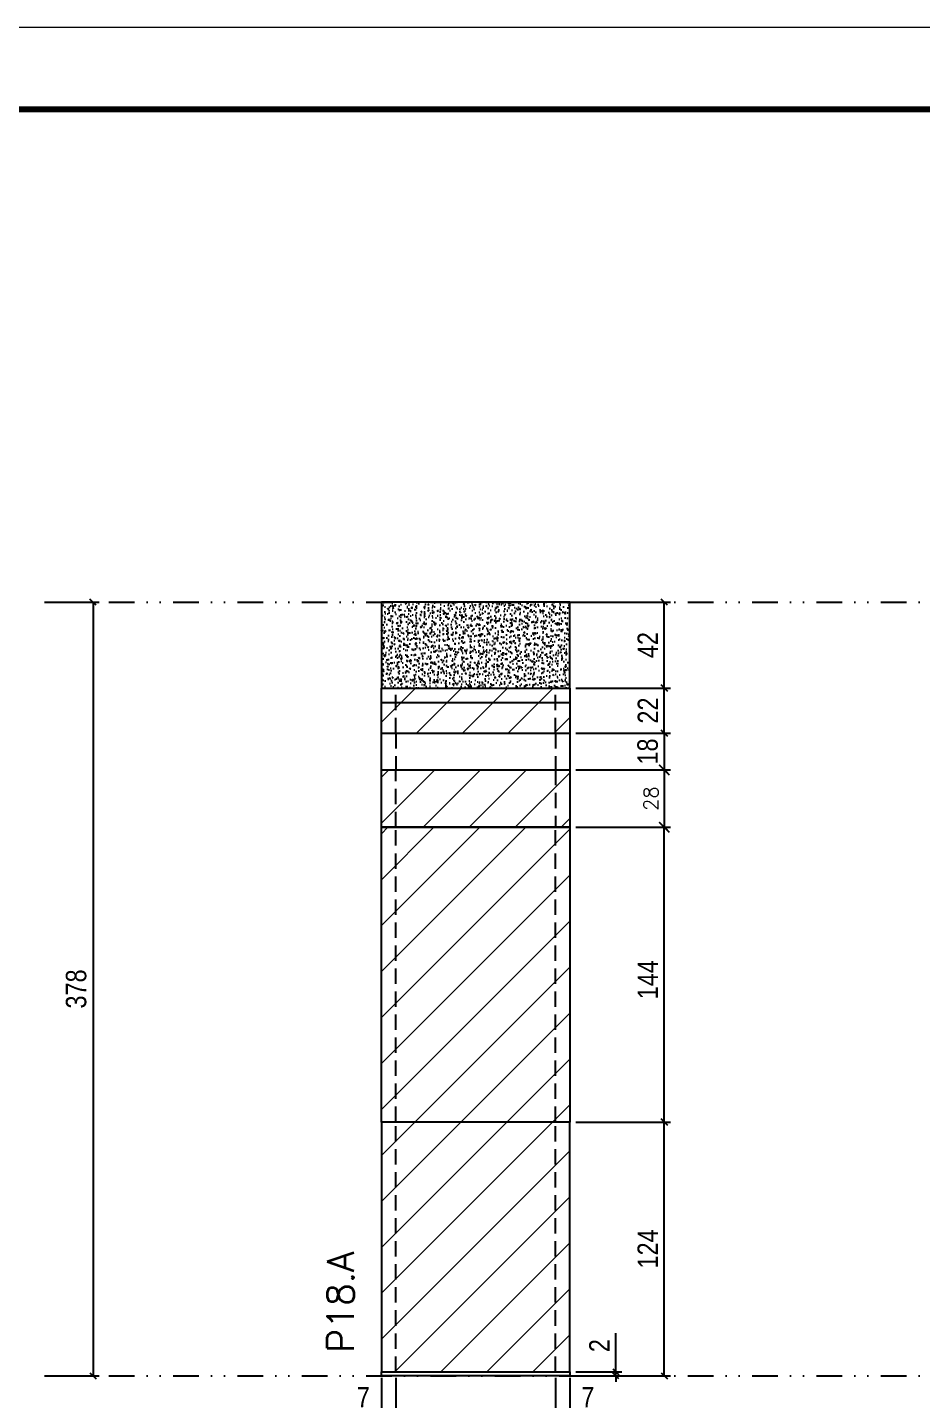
# Model space of a CAD drawing. Extents: x 2949 to 9203, y -16089 to 12527.
# Drawn here: x 4947 to 5384, y 3816 to 4487 of the extents above; entities that cross this region are included whole.
import ezdxf

# ---------------------------------------------------------------- set-up
doc = ezdxf.new("R2010")
doc.units = 0
for name, pattern in [('DASHED', [0.75, 0.5, -0.25]), ('DIVIDE2', [0.625, 0.25, -0.125, 0, -0.125, 0, -0.125]), ('HIDDEN', [0.375, 0.25, -0.125])]:
    doc.linetypes.add(name, pattern=pattern)
for name, color, linetype in [('COTA', 241, 'Continuous'), ('cotas', 4, 'Continuous'), ('Nível', 160, 'Continuous'), ('Painéis', 200, 'Continuous'), ('SARR_2.2x7', 40, 'Continuous'), ('Sarrafo de Pressão', 42, 'HIDDEN')]:
    doc.layers.add(name, color=color, linetype=linetype)
for name, color, linetype, lineweight in [('Folhas', 255, 'Continuous', 9), ('Hachura', 251, 'Continuous', 9), ('SARRAFO DE PRESSAO', 251, 'DASHED', 9), ('Texto Seção', 7, 'Continuous', 15)]:
    doc.layers.add(name, color=color, linetype=linetype, lineweight=lineweight)
doc.styles.add('COTA TECNICA', font='techl___.ttf', dxfattribs={"height": 10})
doc.styles.add('COTA TECNICA-50', font='techl___.ttf', dxfattribs={"height": 10})
doc.styles.add('REGUA-120', font='ROMANS.shx', dxfattribs={"height": 15})
doc.styles.add('ROMANS', font='romans.shx')
doc.dimstyles.new('COTA PAINEL-50', dxfattribs={"dimtxt": 10, "dimasz": 3, "dimexe": 3, "dimexo": 3, "dimgap": 3, "dimtad": 1, "dimdec": 1, "dimzin": 12, "dimdsep": 46, "dimtxsty": 'COTA TECNICA-50', "dimblk1": 'OBLIQUE', "dimblk2": 'OBLIQUE', "dimsah": 1, "dimcen": 0.9, "dimclrd": 4, "dimclre": 4, "dimclrt": 240, "dimadec": 1, "dimazin": 3, "dimtfac": 1, "dimtdec": 1, "dimtmove": 0, "dimatfit": 3, "dimfxl": 1, "dimtolj": 1, "dimtzin": 12, "dimarcsym": 0})
doc.dimstyles.new('Cota Paínel', dxfattribs={"dimtxt": 7, "dimasz": 5, "dimexe": 3, "dimexo": 3, "dimgap": 3, "dimtad": 1, "dimdec": 1, "dimzin": 12, "dimdsep": 46, "dimtxsty": 'ROMANS', "dimblk": 'ARCHTICK', "dimcen": 0, "dimclrd": 4, "dimclre": 4, "dimclrt": 1, "dimadec": 1, "dimazin": 3, "dimtfac": 1, "dimtdec": 1, "dimtmove": 0, "dimatfit": 3, "dimldrblk": 'OBLIQUE', "dimfxl": 1, "dimtolj": 1, "dimtzin": 12, "dimarcsym": 0})
doc.dimstyles.new('PAINEL', dxfattribs={"dimtxt": 10, "dimasz": 3, "dimexe": 3, "dimexo": 3, "dimgap": 3, "dimtad": 1, "dimdec": 1, "dimzin": 12, "dimdsep": 46, "dimtxsty": 'COTA TECNICA', "dimblk1": 'OBLIQUE', "dimblk2": 'OBLIQUE', "dimsah": 1, "dimcen": 0.9, "dimclrd": 4, "dimclre": 4, "dimclrt": 240, "dimadec": 1, "dimazin": 3, "dimtfac": 1, "dimtdec": 1, "dimtmove": 0, "dimatfit": 3, "dimfxl": 1, "dimtolj": 1, "dimtzin": 12, "dimarcsym": 0})

# ---------------------------------------------------------------- blocks, each defined once
blk = doc.blocks.new('9999999999')
at = {"layer": 'Folhas'}
blk.add_lwpolyline([(98138.98, 34190.21), (99623.98, 34190.21), (99623.98, 35240.21), (98138.98, 35240.21)], close=True, dxfattribs=at)
at = {"layer": 'Folhas', "color": 30, "const_width": 3}
blk.add_lwpolyline([(98213.98, 34230.21), (99583.98, 34230.21), (99583.98, 35200.21), (98213.98, 35200.21)], close=True, dxfattribs=at)
blk = doc.blocks.new('_Oblique')
at = {"color": 0, "linetype": 'ByBlock', "lineweight": -2}
blk.add_line((-0.5, -0.5), (0.5, 0.5), dxfattribs=at)
blk = doc.blocks.new('*D987')
at = {"layer": 'cotas', "color": 4, "linetype": 'ByBlock', "lineweight": -2, "transparency": 16777216}
for p, q in [((4958.19, 4205.99), (4981.91, 4205.99)), ((4978.91, 4205.99), (4978.91, 3827.99)), ((4958.19, 3827.99), (4981.91, 3827.99))]:
    blk.add_line(p, q, dxfattribs=at)
at = {"layer": 'Defpoints', "color": 0, "linetype": 'ByBlock', "transparency": 16777216}
for p in [(4955.19, 4205.99), (4955.19, 3827.99), (4978.91, 3827.99)]:
    blk.add_point(p, dxfattribs=at)
at = {"layer": 'cotas', "color": 4, "linetype": 'ByBlock', "lineweight": -2, "transparency": 16777216, "xscale": 3, "yscale": 3, "zscale": 3}
for p, rotation in [((4978.91, 4205.99), 90), ((4978.91, 3827.99), 270)]:
    blk.add_blockref('_Oblique', p, dxfattribs=dict(at, rotation=rotation))
at = {"layer": 'cotas', "color": 240, "linetype": 'ByBlock', "transparency": 16777216, "insert": (4970.67, 4016.99), "char_height": 10, "attachment_point": 5, "rotation": 90, "style": 'COTA TECNICA'}
blk.add_mtext('\\A1;378', dxfattribs=at)
blk = doc.blocks.new('*D918')
at = {"layer": 'COTA', "color": 4, "lineweight": -2, "transparency": 16777216}
for p, q in [((5119.89, 3826.99), (5119.89, 3772.82)), ((5211.89, 3826.99), (5211.89, 3772.82)), ((5119.89, 3775.82), (5211.89, 3775.82))]:
    blk.add_line(p, q, dxfattribs=at)
at = {"layer": 'Defpoints', "color": 0, "transparency": 16777216}
for p in [(5119.89, 3829.99), (5211.89, 3829.99), (5211.89, 3775.82)]:
    blk.add_point(p, dxfattribs=at)
at = {"layer": 'COTA', "color": 4, "lineweight": -2, "transparency": 16777216, "xscale": 3, "yscale": 3, "zscale": 3, "rotation": 180}
blk.add_blockref('_Oblique', (5119.89, 3775.82), dxfattribs=at)
at = {"layer": 'COTA', "color": 4, "lineweight": -2, "transparency": 16777216, "xscale": 3, "yscale": 3, "zscale": 3}
blk.add_blockref('_Oblique', (5211.89, 3775.82), dxfattribs=at)
at = {"layer": 'COTA', "color": 240, "transparency": 16777216, "insert": (5165.89, 3783.9), "char_height": 10, "attachment_point": 5, "style": 'COTA TECNICA'}
blk.add_mtext('\\A1;92', dxfattribs=at)
blk = doc.blocks.new('*D919')
at = {"layer": 'COTA', "color": 4, "lineweight": -2, "transparency": 16777216}
for p, q in [((5214.89, 3951.99), (5261.13, 3951.99)), ((5258.13, 3827.99), (5258.13, 3951.99)), ((5214.89, 3827.99), (5261.13, 3827.99))]:
    blk.add_line(p, q, dxfattribs=at)
at = {"layer": 'Defpoints', "color": 0, "transparency": 16777216}
for p in [(5211.89, 3951.99), (5258.13, 3951.99), (5211.89, 3827.99)]:
    blk.add_point(p, dxfattribs=at)
at = {"layer": 'COTA', "color": 4, "lineweight": -2, "transparency": 16777216, "xscale": 3, "yscale": 3, "zscale": 3}
for p, rotation in [((5258.13, 3951.99), 90), ((5258.13, 3827.99), 270)]:
    blk.add_blockref('_Oblique', p, dxfattribs=dict(at, rotation=rotation))
at = {"layer": 'COTA', "color": 240, "transparency": 16777216, "insert": (5250.06, 3889.99), "char_height": 10, "attachment_point": 5, "rotation": 90, "style": 'COTA TECNICA-50'}
blk.add_mtext('\\A1;124', dxfattribs=at)
blk = doc.blocks.new('*D920')
at = {"layer": 'COTA', "color": 4, "lineweight": -2, "transparency": 16777216}
for p, q in [((5234.42, 3829.99), (5234.42, 3848.79)), ((5214.89, 3829.99), (5237.42, 3829.99)), ((5214.89, 3827.99), (5237.42, 3827.99)), ((5234.42, 3827.99), (5234.42, 3829.99)), ((5234.42, 3827.99), (5234.42, 3824.99))]:
    blk.add_line(p, q, dxfattribs=at)
at = {"layer": 'Defpoints', "color": 0, "transparency": 16777216}
for p in [(5211.89, 3829.99), (5211.89, 3827.99), (5234.42, 3827.99)]:
    blk.add_point(p, dxfattribs=at)
at = {"layer": 'COTA', "color": 4, "lineweight": -2, "transparency": 16777216, "xscale": 3, "yscale": 3, "zscale": 3}
for p, rotation in [((5234.42, 3829.99), 270), ((5234.42, 3827.99), 90)]:
    blk.add_blockref('_Oblique', p, dxfattribs=dict(at, rotation=rotation))
at = {"layer": 'COTA', "color": 240, "transparency": 16777216, "insert": (5226.42, 3842.74), "char_height": 10, "attachment_point": 5, "rotation": 90, "style": 'COTA TECNICA-50'}
blk.add_mtext('\\A1;2', dxfattribs=at)
blk = doc.blocks.new('*D924')
at = {"layer": 'COTA', "color": 4, "lineweight": -2, "transparency": 16777216}
for p, q in [((5119.89, 3824.99), (5119.89, 3806.48)), ((5126.89, 3826.99), (5126.89, 3806.48)), ((5119.89, 3809.48), (5105.16, 3809.48)), ((5126.89, 3809.48), (5119.89, 3809.48))]:
    blk.add_line(p, q, dxfattribs=at)
at = {"layer": 'Defpoints', "color": 0, "transparency": 16777216}
for p in [(5119.89, 3827.99), (5126.89, 3829.99), (5119.89, 3809.48)]:
    blk.add_point(p, dxfattribs=at)
at = {"layer": 'COTA', "color": 4, "lineweight": -2, "transparency": 16777216, "xscale": 3, "yscale": 3, "zscale": 3, "rotation": 180}
blk.add_blockref('_Oblique', (5119.89, 3809.48), dxfattribs=at)
at = {"layer": 'COTA', "color": 4, "lineweight": -2, "transparency": 16777216, "xscale": 3, "yscale": 3, "zscale": 3}
blk.add_blockref('_Oblique', (5126.89, 3809.48), dxfattribs=at)
at = {"layer": 'COTA', "color": 240, "transparency": 16777216, "insert": (5111.03, 3817.55), "char_height": 10, "attachment_point": 5, "style": 'COTA TECNICA-50'}
blk.add_mtext('\\A1;7', dxfattribs=at)
blk = doc.blocks.new('*D925')
at = {"layer": 'COTA', "color": 4, "lineweight": -2, "transparency": 16777216}
for p, q in [((5204.89, 3826.99), (5204.89, 3806.48)), ((5211.89, 3824.99), (5211.89, 3806.48)), ((5204.89, 3809.48), (5211.89, 3809.48)), ((5211.89, 3809.48), (5226.62, 3809.48))]:
    blk.add_line(p, q, dxfattribs=at)
at = {"layer": 'Defpoints', "color": 0, "transparency": 16777216}
for p in [(5204.89, 3829.99), (5211.89, 3827.99), (5211.89, 3809.48)]:
    blk.add_point(p, dxfattribs=at)
at = {"layer": 'COTA', "color": 4, "lineweight": -2, "transparency": 16777216, "xscale": 3, "yscale": 3, "zscale": 3, "rotation": 180}
blk.add_blockref('_Oblique', (5204.89, 3809.48), dxfattribs=at)
at = {"layer": 'COTA', "color": 4, "lineweight": -2, "transparency": 16777216, "xscale": 3, "yscale": 3, "zscale": 3}
blk.add_blockref('_Oblique', (5211.89, 3809.48), dxfattribs=at)
at = {"layer": 'COTA', "color": 240, "transparency": 16777216, "insert": (5220.76, 3817.55), "char_height": 10, "attachment_point": 5, "style": 'COTA TECNICA-50'}
blk.add_mtext('\\A1;7', dxfattribs=at)
blk = doc.blocks.new('*D993')
at = {"layer": 'COTA', "color": 4, "linetype": 'ByBlock', "lineweight": -2, "transparency": 16777216}
for p, q in [((5214.89, 4095.99), (5261.13, 4095.99)), ((5258.13, 3951.99), (5258.13, 4095.99)), ((5214.89, 3951.99), (5261.13, 3951.99))]:
    blk.add_line(p, q, dxfattribs=at)
at = {"layer": 'Defpoints', "color": 0, "linetype": 'ByBlock', "transparency": 16777216}
for p in [(5211.89, 4095.99), (5258.13, 4095.99), (5211.89, 3951.99)]:
    blk.add_point(p, dxfattribs=at)
at = {"layer": 'COTA', "color": 4, "linetype": 'ByBlock', "lineweight": -2, "transparency": 16777216, "xscale": 3, "yscale": 3, "zscale": 3}
for p, rotation in [((5258.13, 4095.99), 90), ((5258.13, 3951.99), 270)]:
    blk.add_blockref('_Oblique', p, dxfattribs=dict(at, rotation=rotation))
at = {"layer": 'COTA', "color": 240, "linetype": 'ByBlock', "transparency": 16777216, "insert": (5250.06, 4021.49), "char_height": 10, "attachment_point": 5, "rotation": 90, "style": 'COTA TECNICA'}
blk.add_mtext('\\A1;144', dxfattribs=at)
blk = doc.blocks.new('*D2363')
at = {"layer": 'COTA', "color": 4, "lineweight": -2, "transparency": 16777216}
for p, q in [((5214.89, 4205.99), (5261.13, 4205.99)), ((5258.13, 4163.99), (5258.13, 4205.99)), ((5214.89, 4163.99), (5261.13, 4163.99))]:
    blk.add_line(p, q, dxfattribs=at)
at = {"layer": 'Defpoints', "color": 0, "transparency": 16777216}
for p in [(5211.89, 4205.99), (5258.13, 4205.99), (5211.89, 4163.99)]:
    blk.add_point(p, dxfattribs=at)
at = {"layer": 'COTA', "color": 4, "lineweight": -2, "transparency": 16777216, "xscale": 3, "yscale": 3, "zscale": 3}
for p, rotation in [((5258.13, 4205.99), 90), ((5258.13, 4163.99), 270)]:
    blk.add_blockref('_Oblique', p, dxfattribs=dict(at, rotation=rotation))
at = {"layer": 'COTA', "color": 240, "transparency": 16777216, "insert": (5250.06, 4184.99), "char_height": 10, "attachment_point": 5, "rotation": 90, "style": 'COTA TECNICA'}
blk.add_mtext('\\A1;42', dxfattribs=at)
blk = doc.blocks.new('_ArchTick')
at = {"color": 0, "linetype": 'ByBlock', "const_width": 0.15}
blk.add_lwpolyline([(-0.5, -0.5), (0.5, 0.5)], dxfattribs=at)
blk = doc.blocks.new('*D2362')
at = {"layer": 'COTA', "color": 4, "lineweight": -2, "transparency": 16777216}
for p, q in [((5214.89, 4123.99), (5261.13, 4123.99)), ((5258.13, 4123.99), (5258.13, 4095.99)), ((5214.89, 4095.99), (5261.13, 4095.99))]:
    blk.add_line(p, q, dxfattribs=at)
at = {"layer": 'Defpoints', "color": 0, "transparency": 16777216}
for p in [(5211.89, 4123.99), (5211.89, 4095.99), (5258.13, 4095.99)]:
    blk.add_point(p, dxfattribs=at)
at = {"layer": 'COTA', "color": 4, "lineweight": -2, "transparency": 16777216, "xscale": 5, "yscale": 5, "zscale": 5}
for p, rotation in [((5258.13, 4123.99), 90), ((5258.13, 4095.99), 270)]:
    blk.add_blockref('_ArchTick', p, dxfattribs=dict(at, rotation=rotation))
at = {"layer": 'COTA', "color": 1, "transparency": 16777216, "insert": (5251.63, 4109.99), "char_height": 7, "attachment_point": 5, "rotation": 90, "style": 'ROMANS'}
blk.add_mtext('\\A1;28', dxfattribs=at)
blk = doc.blocks.new('*D2364')
at = {"layer": 'COTA', "color": 4, "lineweight": -2, "transparency": 16777216}
for p, q in [((5214.89, 4163.99), (5261.13, 4163.99)), ((5258.13, 4141.99), (5258.13, 4163.99)), ((5214.89, 4141.99), (5261.13, 4141.99))]:
    blk.add_line(p, q, dxfattribs=at)
at = {"layer": 'Defpoints', "color": 0, "transparency": 16777216}
for p in [(5211.89, 4163.99), (5258.13, 4163.99), (5211.89, 4141.99)]:
    blk.add_point(p, dxfattribs=at)
at = {"layer": 'COTA', "color": 4, "lineweight": -2, "transparency": 16777216, "xscale": 3, "yscale": 3, "zscale": 3}
for p, rotation in [((5258.13, 4163.99), 90), ((5258.13, 4141.99), 270)]:
    blk.add_blockref('_Oblique', p, dxfattribs=dict(at, rotation=rotation))
at = {"layer": 'COTA', "color": 240, "transparency": 16777216, "insert": (5250.13, 4152.99), "char_height": 10, "attachment_point": 5, "rotation": 90, "style": 'COTA TECNICA-50'}
blk.add_mtext('\\A1;22', dxfattribs=at)
blk = doc.blocks.new('*D2643')
at = {"layer": 'COTA', "color": 4, "lineweight": -2, "transparency": 16777216}
for p, q in [((5214.89, 4141.99), (5261.13, 4141.99)), ((5258.13, 4141.99), (5258.13, 4123.99)), ((5214.89, 4123.99), (5261.13, 4123.99))]:
    blk.add_line(p, q, dxfattribs=at)
at = {"layer": 'Defpoints', "color": 0, "transparency": 16777216}
for p in [(5211.89, 4141.99), (5211.89, 4123.99), (5258.13, 4123.99)]:
    blk.add_point(p, dxfattribs=at)
at = {"layer": 'COTA', "color": 4, "lineweight": -2, "transparency": 16777216, "xscale": 3, "yscale": 3, "zscale": 3}
for p, rotation in [((5258.13, 4141.99), 90), ((5258.13, 4123.99), 270)]:
    blk.add_blockref('_Oblique', p, dxfattribs=dict(at, rotation=rotation))
at = {"layer": 'COTA', "color": 240, "transparency": 16777216, "insert": (5250.04, 4132.99), "char_height": 10, "attachment_point": 5, "rotation": 90, "style": 'COTA TECNICA-50'}
blk.add_mtext('\\A1;18', dxfattribs=at)

msp = doc.modelspace()

# ---------------------------------------------------------------- hatches: boundary and pattern name
at = {"layer": 'COTA', "linetype": 'ByBlock'}
h = msp.add_hatch(dxfattribs=at)
h.set_pattern_fill('AR-CONC', color=256, scale=0.03)
h.set_pattern_definition([(50, (-125983.19, -22696.2705), (5.46554007, -0.47817257), [0.5715, -6.2865]), (355, (-125983.19, -22696.2705), (-1.05730264, 5.73170536), [0.4572, -5.02921753]), (100.4514447, (-125982.735, -22696.3104), (4.40823741, 5.25353256), [0.48570026, -5.34270734]), (46.1842, (-125983.19, -22694.7465), (8.13237123, -1.26126984), [0.85725, -9.42975]), (96.6355576, (-125982.5125, -22694.852), (7.122124, 7.42278374), [0.7285507, -8.01406824]), (351.184151, (-125983.19, -22694.7465), (7.122124, 7.42278374), [0.685799, -7.54379196]), (21, (-125982.428, -22695.1275), (4.54843174, -3.06795595), [0.5715, -6.2865]), (326, (-125982.428, -22695.1275), (1.85406085, 5.52563898), [0.4572, -5.0292]), (71.451445, (-125982.049, -22695.383), (6.40249258, 2.45768307), [0.48570026, -5.34269813]), (37.5, (-125983.1902, -22696.2705), (0.092658098, 2.536651166), [0, -4.96824, 0, -5.1054, 0, -5.04825]), (7.5, (-125983.1902, -22696.2705), (2.004589875, 3.005417245), [0, -2.91084, 0, -4.85394, 0, -1.92405]), (327.5, (-125984.8895, -22696.2705), (4.067717855, -0.17186232), [0, -1.905, 0, -5.9436, 0, -7.8867]), (317.5, (-125985.6515, -22696.2705), (4.44387544, 0.76279473), [0, -2.4765, 0, -3.94716, 0, -5.6007])])
h.paths.add_polyline_path([(5119.89, 4163.99), (5211.89, 4163.99), (5211.89, 4205.99), (5119.89, 4205.99)])
at = {"layer": 'Hachura', "linetype": 'ByBlock'}
h = msp.add_hatch(dxfattribs=at)
h.set_pattern_fill('ANSI31', color=256, scale=5)
h.set_pattern_definition([(45, (-1598.5, 3445.725), (-11.22532, 11.22532), [])])
h.paths.add_polyline_path([(5211.89, 4141.99), (5211.89, 4163.99), (5119.89, 4163.99), (5119.89, 4141.99)])
at = {"layer": 'Hachura'}
h = msp.add_hatch(dxfattribs=at)
h.set_pattern_fill('ANSI31', color=256, scale=5)
h.set_pattern_definition([(45, (1571.5, 3445.725), (-11.22532, 11.22532), [])])
h.paths.add_polyline_path([(5211.89, 4095.99), (5211.89, 4123.99), (5119.89, 4123.99), (5119.89, 4095.99)])
at = {"layer": 'Hachura', "linetype": 'ByBlock'}
h = msp.add_hatch(dxfattribs=at)
h.set_pattern_fill('ANSI31', color=256, scale=5)
h.set_pattern_definition([(45, (-129268.967, -29604.921), (-11.2253202, 11.2253202), [])])
h.paths.add_polyline_path([(5211.89, 3951.99), (5119.89, 3951.99), (5119.89, 3829.99), (5211.89, 3829.99)])
h.paths.add_polyline_path([(5211.89, 4095.99), (5119.89, 4095.99), (5119.89, 3951.99), (5211.89, 3951.99)])
h.paths.add_polyline_path([(5211.89, 4095.99), (5119.89, 4095.99)], flags=17)
h.paths.add_polyline_path([(5527.77, 4095.99), (5435.77, 4095.99), (5435.77, 3951.99), (5527.77, 3951.99)])
h.paths.add_polyline_path([(5527.77, 3951.99), (5435.77, 3951.99), (5435.77, 3829.99), (5527.77, 3829.99)])
h.paths.add_polyline_path([(5527.77, 4095.99), (5435.77, 4095.99)], flags=17)
h.paths.add_polyline_path([(5762.31, 4073.97), (5722.31, 4073.97), (5722.31, 3829.99), (5762.31, 3829.99)])
h.paths.add_polyline_path([(5762.31, 4073.97), (5722.31, 4073.97)], flags=17)

# ---------------------------------------------------------------- linework, layer by layer
at = {"layer": 'COTA', "linetype": 'ByBlock'}
msp.add_lwpolyline([(5119.89, 4163.99), (5211.89, 4163.99), (5211.89, 4205.99), (5119.89, 4205.99)], close=True, dxfattribs=at)
at = {"layer": 'Nível', "color": 4, "linetype": 'DIVIDE2', "ltscale": 50}
for p, q in [((4955.19, 4205.99), (5965.53, 4205.99)), ((4955.19, 3827.99), (5965.53, 3827.99))]:
    msp.add_line(p, q, dxfattribs=at)
at = {"layer": 'Painéis'}
for p, q in [((5119.89, 4163.99), (5211.89, 4163.99)), ((5119.89, 4095.99), (5119.89, 4163.99)), ((5211.89, 4163.99), (5211.89, 4095.99)), ((5119.89, 4141.99), (5211.89, 4141.99)), ((5119.89, 4123.99), (5211.89, 4123.99))]:
    msp.add_line(p, q, dxfattribs=at)
for points in [[(5211.89, 3951.99), (5119.89, 3951.99), (5119.89, 4095.99), (5211.89, 4095.99)], [(5119.89, 4095.99), (5211.89, 4095.99), (5211.89, 4095.99), (5119.89, 4095.99)], [(5119.89, 4095.99), (5211.89, 4095.99), (5211.89, 4095.99), (5119.89, 4095.99)], [(5119.89, 3829.99), (5211.89, 3829.99), (5211.89, 3951.99), (5119.89, 3951.99)], [(5119.89, 3829.99), (5211.89, 3829.99), (5211.89, 3827.99), (5119.89, 3827.99)]]:
    msp.add_lwpolyline(points, close=True, dxfattribs=at)
at = {"layer": 'SARR_2.2x7'}
msp.add_line((5119.89, 4156.99), (5211.89, 4156.99), dxfattribs=at)
at = {"layer": 'Sarrafo de Pressão', "ltscale": 30}
for p, q in [((5126.89, 4141.99), (5126.89, 4163.99)), ((5204.89, 4141.99), (5204.89, 4163.99)), ((5126.89, 4141.99), (5126.89, 4123.99)), ((5204.89, 4141.99), (5204.89, 4123.99)), ((5126.89, 4095.99), (5126.89, 4123.99)), ((5204.89, 4123.99), (5204.89, 4095.99)), ((5126.89, 3951.99), (5126.89, 4095.99)), ((5204.89, 3951.99), (5204.89, 4095.99)), ((5126.89, 3829.99), (5126.89, 3951.99)), ((5204.89, 3829.99), (5204.89, 3951.99))]:
    msp.add_line(p, q, dxfattribs=at)

# ---------------------------------------------------------------- block references
at = {"layer": 'SARRAFO DE PRESSAO', "color": 6, "linetype": 'ByBlock'}
msp.add_blockref('9999999999', (-93591.44, -30753.5), dxfattribs=at)

# ---------------------------------------------------------------- texts
at = {"layer": 'Texto Seção', "insert": (5106.42, 3839.24), "char_height": 13, "width": 285.3299, "attachment_point": 7, "rotation": 90, "style": 'REGUA-120'}
msp.add_mtext('P18.A', dxfattribs=at)

# ---------------------------------------------------------------- dimensions: what is measured, and where the dimension line sits
at = {"layer": 'COTA'}
dim = msp.add_linear_dim(base=(5258.13, 4205.99), p1=(5211.89, 4163.99), p2=(5211.89, 4205.99), angle=90, dimstyle='PAINEL', override={"dimarcsym": 2}, dxfattribs=at)
dim.commit()
dim.dimension.update_dxf_attribs({"geometry": '*D2363', "text_midpoint": (5250.06, 4184.99)})
for base, p1, p2, angle, dimstyle, picture, middle in [((5258.13, 4163.99), (5211.89, 4141.99), (5211.89, 4163.99), 90, 'COTA PAINEL-50', '*D2364', (5250.13, 4152.99)), ((5258.13, 4123.99), (5211.89, 4141.99), (5211.89, 4123.99), 90, 'COTA PAINEL-50', '*D2643', (5250.04, 4132.99)), ((5258.13, 4095.99), (5211.89, 4123.99), (5211.89, 4095.99), 90, 'Cota Paínel', '*D2362', (5251.63, 4109.99)), ((5258.13, 3951.99), (5211.89, 3827.99), (5211.89, 3951.99), 90, 'COTA PAINEL-50', '*D919', (5250.06, 3889.99)), ((5119.89, 3809.48), (5126.89, 3829.99), (5119.89, 3827.99), 180, 'COTA PAINEL-50', '*D924', (5111.03, 3817.55))]:
    dim = msp.add_linear_dim(base=base, p1=p1, p2=p2, angle=angle, dimstyle=dimstyle, dxfattribs=at)
    dim.commit()
    dim.dimension.update_dxf_attribs({"geometry": picture, "text_midpoint": middle})
at = {"layer": 'COTA', "linetype": 'ByBlock'}
dim = msp.add_linear_dim(base=(5258.13, 4095.99), p1=(5211.89, 3951.99), p2=(5211.89, 4095.99), angle=90, dimstyle='PAINEL', dxfattribs=at)
dim.commit()
dim.dimension.update_dxf_attribs({"geometry": '*D993', "text_midpoint": (5258.13, 4021.49), "dimtype": 160})
at = {"layer": 'COTA'}
dim = msp.add_linear_dim(base=(5234.42, 3827.99), p1=(5211.89, 3829.99), p2=(5211.89, 3827.99), angle=90, dimstyle='COTA PAINEL-50', dxfattribs=at)
dim.commit()
dim.dimension.update_dxf_attribs({"geometry": '*D920', "text_midpoint": (5234.42, 3842.74), "dimtype": 160})
dim = msp.add_linear_dim(base=(5211.89, 3775.82), p1=(5119.89, 3829.99), p2=(5211.89, 3829.99), dimstyle='PAINEL', override={"dimarcsym": 2}, dxfattribs=at)
dim.commit()
dim.dimension.update_dxf_attribs({"geometry": '*D918', "text_midpoint": (5165.89, 3783.9)})
dim = msp.add_linear_dim(base=(5211.89, 3809.48), p1=(5204.89, 3829.99), p2=(5211.89, 3827.99), dimstyle='COTA PAINEL-50', dxfattribs=at)
dim.commit()
dim.dimension.update_dxf_attribs({"geometry": '*D925', "text_midpoint": (5220.76, 3817.55)})
at = {"layer": 'cotas', "linetype": 'ByBlock'}
dim = msp.add_linear_dim(base=(4978.91, 3827.99), p1=(4955.19, 4205.99), p2=(4955.19, 3827.99), angle=90, dimstyle='PAINEL', dxfattribs=at)
dim.commit()
dim.dimension.update_dxf_attribs({"geometry": '*D987', "text_midpoint": (4978.91, 4016.99), "dimtype": 160})

doc.saveas('drawing.dxf')
